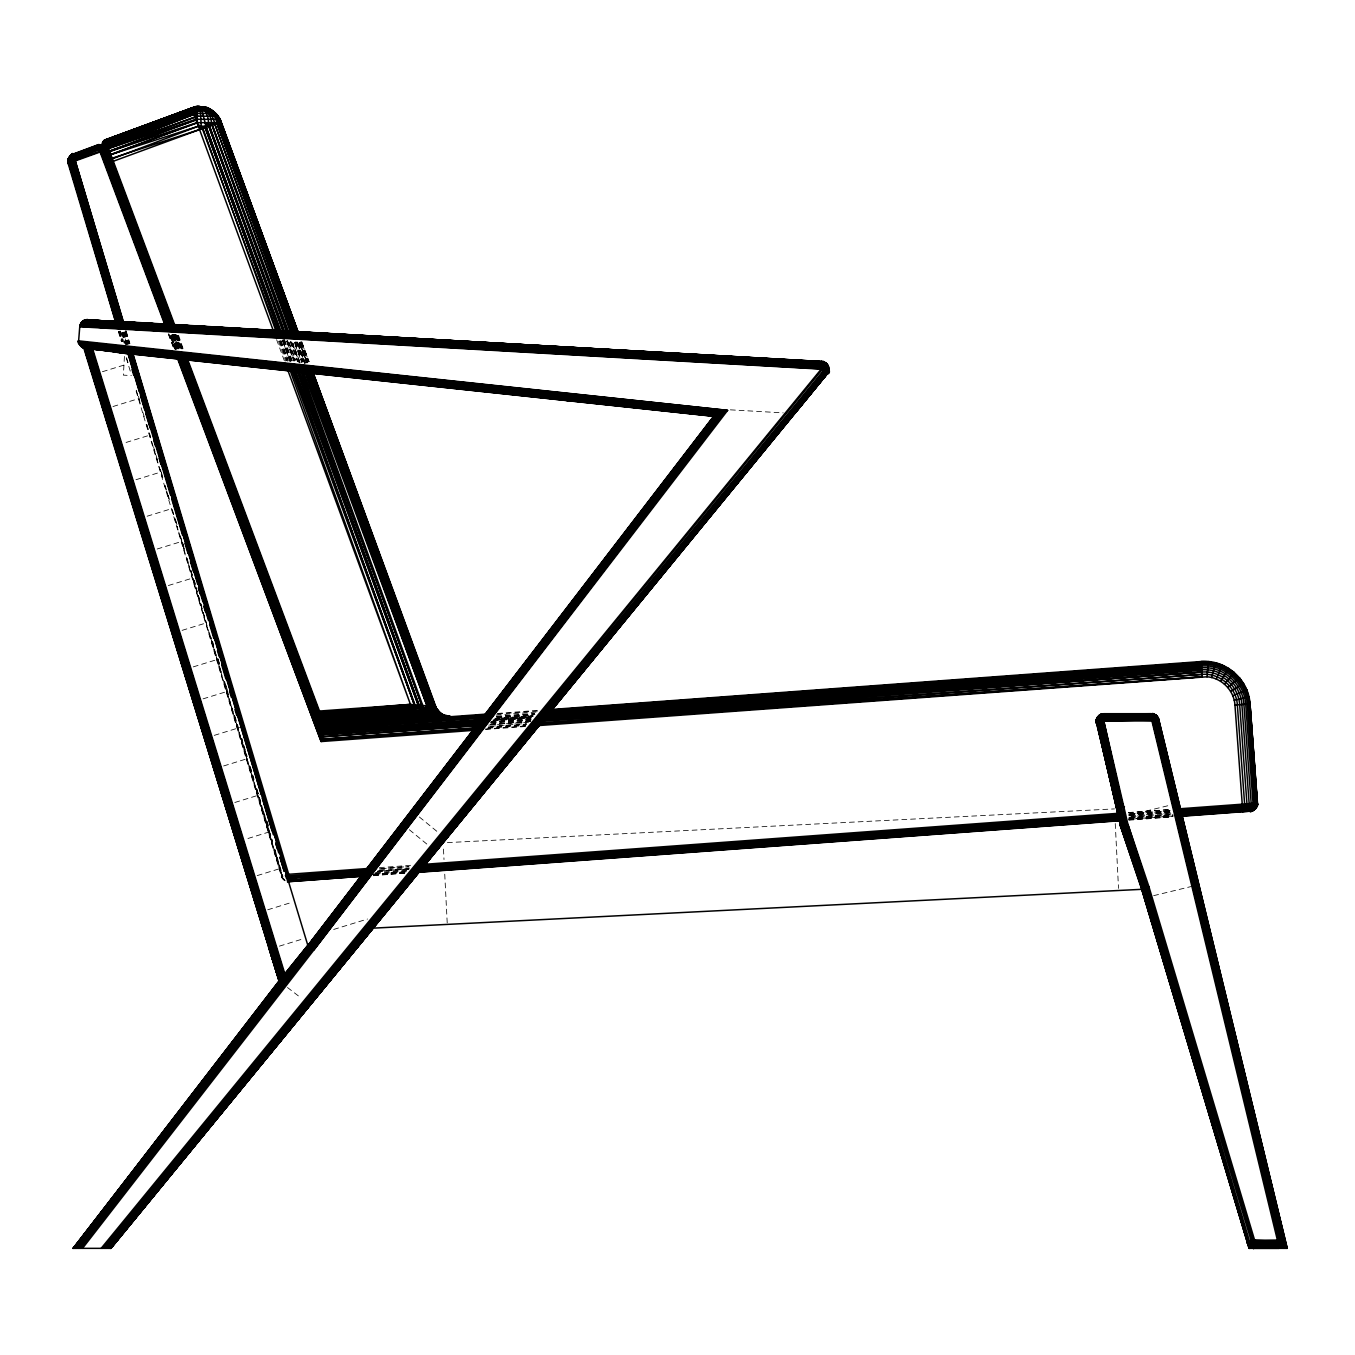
<?xml version="1.0" encoding="UTF-8"?>
<svg xmlns="http://www.w3.org/2000/svg" width="1355" height="1355" viewBox="0 0 1355 1355"><rect width="100%" height="100%" fill="white"/><g stroke="black" fill="none" stroke-linecap="round" stroke-linejoin="round"><path stroke-width="0.75" stroke-dasharray="5 3.75" d="M124.44 356.416L123.373 375.132L131.367 375.589M125.151 343.933L125.981 329.384M224.185 681.751L281.857 876.736L282.805 876.075L274.963 849.721M282.518 877.278L186.804 558.328M281.874 877.684L281.4 876.499L283.009 876.736M102.387 371.727L123.949 365.105M112.956 406.534L138.091 398.81M126.066 442.458L149.169 435.362M135.94 479.721L160.144 472.268M147.119 516.221L171.238 508.803M157.163 549.012L181.197 541.627M168.342 585.529L192.275 578.179M182.078 630.363L205.892 623.046M193.274 666.88L218.951 658.987M203.064 698.858L226.675 691.592M214.242 735.375L239.716 727.533M223.626 765.965L247.05 758.749M234.805 802.482L260.075 794.707M247.948 838.491L269.255 831.936M257.196 875.601L280.333 868.487M267.68 909.798L290.715 902.701M279.384 946.146L303.605 938.693M333.686 929.445L367.527 919.029M1128.884 815.219L1169.077 805.463M1153.664 895.655L1191.502 886.458M485.53 728.99L525.571 725.941M496.963 717.405L534.92 714.542M495.117 718.827L533.057 715.982M533.091 716.287L495.134 719.149L530.991 716.541M490.967 721.741L531.024 718.692M490.798 723.926L530.872 720.877M490.493 726.263L526.401 723.468M379.502 868.707L409.041 866.506L379.468 868.826M1128.342 812.712L1170.517 809.545M379.552 869.876L409.125 867.81M1170.212 810.764L1128.054 813.915L1170.601 810.646M409.091 868.792L377.486 871.146L409.21 868.911M1129.833 814.931L1169.873 811.95M497.387 713.475L537.41 710.342M497.556 714.017L537.579 711.07M496.15 715.034L536.258 712.086M496.54 716.27L534.514 713.475M496.98 717.71L532.837 715.084M497.014 717.811L532.854 715.169M495.168 719.505L531.008 716.88M493.085 719.928L531.024 717.134M493.118 720.555L531.075 717.727M490.984 722.13L531.058 719.183M490.967 722.486L531.041 719.522M490.815 724.349L530.906 721.402M490.798 724.485L528.789 721.69M488.41 726.873L526.418 724.061M485.564 729.464L525.621 726.5M379.417 867.623L411.073 865.303M1128.325 812.56L1170.517 809.46M1128.342 814.101L1170.517 810.951M1129.833 814.795L1170.686 811.814M377.605 871.214L407.144 869.046M1128.901 815.778L1171.11 812.661M1130.697 815.862L1170.771 812.915M375.538 872.417L407.194 870.096M375.657 873.264L407.245 870.892M1170.991 813.982L1128.783 816.879M1129.24 817.37L1169.822 814.558M1128.715 817.946L1173.024 814.694M373.489 874.195L407.228 871.688M1130.375 817.895L1172.549 814.762M373.607 874.246L407.296 871.773L373.54 874.314M1128.783 818.725L1173.074 815.473M1173.04 816.032L1128.732 819.267L1173.125 816.133M373.59 874.907L405.179 872.637M373.574 875.347L405.264 873.01M1128.851 819.809L1172.634 816.591M373.574 875.72L405.314 873.043M1128.884 820.182L1172.431 816.98M496.557 716.575L534.548 713.848M494.914 718.319L532.888 715.592M493.135 720.792L531.109 718.031M491.001 722.825L531.092 719.962M487.885 728.228L525.808 725.501M377.588 871.333L409.244 869.046M491.018 722.554L531.092 719.708M488.732 725.094L528.84 722.096M488.02 727.533L526.468 724.62M447.387 842.607L1114.504 808.901M730.362 409.837L783.19 412.868M284.669 879.514L283.195 879.598L281.4 876.499L282.653 877.769M284.821 880.056L281.4 876.499L284.093 880.344M284.94 880.479L281.4 876.499L282.789 878.209M285.041 880.784L281.806 877.566L135.94 390.375M287.463 987.49L300.861 997.822M419.356 816.997L437.123 831.547M409.379 829.768L428.485 845.418M281.4 876.499L282.907 878.616L224.015 681.802M178.555 335.278L183.298 349.285M177.573 336.023L182.79 349.895M178.013 335.871L183.213 349.742M177.285 335.684L182.468 349.505M177.251 335.769L182.027 349.827M175.625 334.55L180.842 348.421M176.014 334.397L181.214 348.269M174.981 334.448L180.181 348.303M176.065 336.294L180.52 348.167M174.626 334.939L179.842 348.811M174.388 334.431L180.13 348.692M174.372 334.651L179.571 348.506M174.118 335.007L179.148 349.014M178.826 348.98L173.728 334.804L179.097 348.591M173.152 334.38L179.114 349.895M173.017 334.854L177.979 348.896M172.542 334.651L177.42 348.608M172.204 335.041L177.065 349.116M171.577 335.007L176.387 348.98M171.153 335.312L176.353 349.167M175.913 349.556L171.12 335.532L176.319 349.404M175.134 349.539L170.391 335.481L175.557 349.471M168.664 334.245L173.863 348.116M168.342 334.041L174.287 349.878M177.708 335.617L182.891 349.454M177.183 336.226L181.621 348.116M176.489 335.972L181.672 349.827M176.455 336.159L180.909 348.032M175.286 334.685L180.469 348.574M174.676 334.55L179.859 348.404M174.355 334.922L179.554 348.862M173.271 334.465L178.386 348.675M172.763 334.583L177.945 348.421M177.708 348.76L172.508 334.905L177.691 348.879M171.916 334.871L176.743 349.031M171.509 335.396L176.692 349.268M170.815 335.312L175.998 349.167M170.307 335.888L175.489 349.759M168.816 333.872L174.727 349.709M307.195 362.107L299.878 342.307L307.094 362.09M295.271 341.816L302.588 361.616M300.166 362.869L292.832 343.052L300.116 362.869M289.174 342.341L295.763 360.193M279.994 341.358L287.345 361.209M301.606 341.867L308.94 361.7L301.504 341.867M300.844 342.019L308.618 361.666M299.76 343.018L307.06 362.869M305.197 363.174L297.135 341.358L304.96 363.174M291.935 343.069L299.218 362.886M287.497 340.461L294.797 360.295M284.499 339.682L292.545 361.531M283.483 339.885L291.545 361.717M280.807 340.291L288.09 360.091M301.792 341.816L309.092 361.65M300.624 342.002L307.89 361.819M299.591 343.001L306.874 362.852L299.201 343.052M294.899 342.493L302.182 362.361M292.172 342.984L299.438 362.801M288.649 342.29L295.204 360.142M284.16 339.648L292.172 361.497M280.925 341.003L288.225 360.887M276.623 339.665L284.618 361.48M300.607 342.73L307.856 362.598M300.387 342.696L307.636 362.581M298.761 343.018L306.01 362.869M294.442 342.459L301.691 362.327L294.391 342.459M291.037 341.68L298.049 361.65M290.732 341.765L297.981 361.633M286.938 341.07L294.171 360.972L286.769 341.104M290.207 361.599L282.28 339.783L290.139 361.599M296.237 342.002L303.452 361.904M290.224 341.714L297.423 361.582M287.26 340.952L294.475 360.853M286.515 341.037L293.713 360.921M282.331 340.495L289.547 360.396M278.537 341.223L285.753 361.057M282.958 339.529L290.834 361.379M279.469 340.867L286.633 360.735M282.196 876.245L274.913 849.737M125.422 331.721L129.081 343.882M122.221 332.686L125.879 344.831M126.286 331.467L129.928 343.628M125.168 331.806L128.793 343.967M124.033 332.144L127.675 344.289M122.966 332.466L126.608 344.61M121.984 332.754L125.033 342.883M124.152 343.137L120.341 331.043M267.172 821.164L269.594 829.26M119.765 331.213L122.797 341.341M194.307 580.346L196.746 588.443M212.498 641.118L213.717 645.166M217.952 659.343L220.374 667.439M224.608 681.633L228.86 695.793M234.906 716.05L238.565 728.211M241.58 738.34L247.05 756.564L241.732 738.289M250.065 766.693L254.317 780.87M256.739 788.983L272.507 841.641L270.119 833.511M119.172 331.399L122.204 341.528L119.054 331.416M162.803 477.231L160.381 469.135L162.6 477.282M168.257 495.456L169.477 499.504M175.523 519.761L177.962 527.857M180.367 535.97L184.619 550.147M187.041 558.243L188.26 562.291M190.682 570.404L206.434 623.063M209.466 633.192L221.593 673.706L210.889 637.189M118.732 331.518L121.764 341.646M126.608 357.856L128.42 363.936M136.296 390.257L140.547 404.451M142.969 412.547L144.172 416.595M146.611 424.691L162.363 477.366M164.785 485.463L169.629 501.672M172.051 509.768L178.115 530.025M178.725 532.041L282.433 878.633M118.359 331.636L121.493 341.731M126.252 357.957L130.571 372.117M126.032 331.552L129.657 343.696M124.897 331.89L128.505 344.051M123.779 332.212L127.404 344.373M122.729 332.534L126.371 344.695M121.781 332.822L124.812 342.95M218.189 659.275L220.001 665.356M226.031 685.613L227.233 689.661M250.201 766.659L253.808 778.82M256.84 788.949L261.058 803.125M263.48 811.239L269.526 831.496M119.63 331.264L122.644 341.392M182.485 541.966L184.89 550.062M190.936 570.32L201.827 606.786M138.413 396.253L140.835 404.349M146.882 424.606L150.507 436.767M153.538 446.896L157.773 461.073M165.022 485.395L166.242 489.443M166.834 491.475L169.256 499.572M172.288 509.7L177.725 527.925M180.147 536.038L184.382 550.215M1115.25 823.552L1118.519 888.406M443.475 849.094L444 859.544M444.745 874.195L447.286 924.398M531.075 717.54L493.118 720.369L531.075 717.608M304.638 363.14L296.694 341.325L304.587 363.14"/><path stroke-width="1.5" d="M104.013 140.48L103.048 147.001L103.031 141.547M1249.937 1248.345L1142.451 888.914L1121.584 826.33L1096.889 718.218L1096.246 721.893L1096.432 723.13L1098.329 720.487L1103.766 718.319L1158.491 718.506L1156.205 715.406L1152.665 713.814L1103.834 713.814L1103.766 720.962L1126.666 824.788L1146.652 887.373L1252.393 1241.011L1284.947 1242.535L1285.15 1240.062L1284.947 1242.569L1284.963 1238.893L1278.697 1240.028L1277.528 1248.345L1254.747 1248.345C1247.074 1248.192 1245.16 1239.571 1254.662 1240.316L1278.612 1240.045L1152.478 720.674L1151.953 714.678L1151.411 713.695L1103.851 713.695C1095.28 713.746 1092.401 728.228 1103.766 720.962L1156.882 719.742L1157.119 718.506L1154.409 714.678L1151.411 713.695L1103.834 714.136C1095.06 715.508 1091.927 727.296 1103.766 719.64L1151.327 718.506C1148.617 710.376 1158.593 714.881 1158.728 719.505C1154.545 714.153 1150.056 709.207 1153.613 720.42L1279.814 1240.028L1277.985 1248.226L1254.781 1248.243C1250.123 1247.091 1254.595 1249.581 1254.849 1247.447L1277.63 1247.447C1280.221 1250.258 1287.402 1243.162 1284.574 1238.86L1283.236 1244.855L1278.73 1248.226L1252.24 1247.904L1280.018 1247.921L1283.947 1244.855L1285.031 1241.316L1253.511 1240.672L1147.753 887L1127.953 824.45L1103.766 720.962L1151.31 720.962C1160.456 721.741 1146.991 709.817 1155.07 714.627M313.157 373.59L436.107 708.496L437.072 714.932L420.982 668.98M1181.475 815.473L1253.68 810.171C1258.236 806.682 1258.405 799.653 1255.645 808.613C1241.265 816.659 1260.607 808.207 1257.474 803.058L1249.987 703.889C1248.785 679.38 1225.53 659.258 1201.123 661.528L552.163 709.444M121.882 321.745L74.254 161.668L74.559 159.111L99.271 149.846C104.775 148.796 103.912 151.269 107.384 146.137L193.646 113.481L107.181 145.866L104.369 149.982L169.917 325.081M202.285 106.825C210.669 107.79 218.121 113.786 220.797 121.781L298.015 331.958L221.068 121.679C218.155 111.483 200.133 99.711 193.172 112.177L106.74 145.341C101.405 161.126 108.095 143.308 98.204 147.001L73.492 156.265L69.613 156.316L67.818 162.329L115.429 321.474M109.044 162.82L221.068 121.679C212.871 105.504 192.664 97.323 197.711 124.592L201.421 126.184L208.806 126.184L283.314 331.128M281.535 977.971L87.94 348.557L81.622 346.999L78.471 342.917L79.793 326.233L82.011 321.745L85.28 319.831L821.621 362.005L822.383 370.101L824.687 371.981L825.144 365.477L821.638 361.565L85.433 319.797M116.039 321.287L68.868 163.278C65.955 158.129 79.471 146.916 68.36 158.518C67.631 169.443 67.242 155.114 72.713 154.199L97.458 144.985C102.218 144.545 102.624 147.78 106.3 143.969L193.172 112.177L107.181 145.866L106.401 144.782L105.267 139.768L191.665 108.061C203.335 103.285 215.885 110.991 220.797 121.781L297.88 331.941M1102.784 714.204L1103.834 713.814L1100.243 714.61L1097.533 717.168L1096.432 723.13L1097.957 718.929L1103.275 716.27L1151.343 715.406M85.28 319.831L821.943 361.666L823.925 364.393L824.619 370.542C816.608 348.438 835.645 373.624 827.126 373.98L110.89 1248.345L827.041 373.912C830.598 367.645 828.904 363.885 821.655 361.514L85.28 319.831L821.604 362.344L826.33 363.462L828.667 367.933L79.793 326.233L828.854 369.238L826.042 363.445L821.655 361.514L822.925 361.7L821.604 361.565L821.215 369.136L101.168 1248.345M169.883 325.251L102.557 145.679L102.675 142.173L103.031 146.967L103.471 140.954M120.764 322.084L73.119 162.007L72.797 156.316L72.001 162.346L119.731 322.405M482.261 719.217L321.914 730.565L321.152 741.558L472.912 730.396M187.447 359.007L319.492 711.053L318.73 722.046L436.479 714.746M164.633 324.167L97.458 144.985C101.015 142.885 103.708 149.744 103.251 143.664L193.172 112.177L106.401 144.782L104.132 149.914L74.965 160.212L74.339 158.535L68.275 158.518M104.454 150.744L103.031 145.832L105.673 143.122L193.172 112.177L106.605 145.154C103.624 150.744 102.404 146.95 106.3 144.172L193.172 112.177L107.011 145.679C100.219 156.316 108.535 148.423 103.607 143.071L192.512 110.416C201.539 100.863 216.631 111.957 218.731 122.543L295.593 333.127M126.422 321.846L821.553 361.802L825.297 362.683L828.447 366.663L824.094 362.124L84.095 320.271L821.57 362.971C823.095 360.82 829.531 366.477 827.194 364.393L81.486 322.355M104.454 149.473C106.317 137.753 106.351 150.134 97.933 146.272L72.797 156.316L73.187 155.486L69.681 156.316M443.475 715.237L442.34 715.305L451.029 716.693L441.747 714.288L435.158 714.339L434.43 706.599L312.768 373.54M292.646 332.06L216.919 123.203C215.14 111.838 202.81 102.828 191.699 108.163L103.996 140.463L105.571 149.914L170.984 324.404M104.606 140.056L106.893 146.509L105.029 150.879L170.408 325.183M118.952 322.625L70.968 162.329L72.984 154.91L97.712 145.679C101.49 144.392 103.2 148.898 105.809 144.85L193.172 112.177L106.842 145.476C103.945 150.185 103.725 148.017 98.881 148.813L73.238 158.518M1102.564 718.675L1151.327 718.506L1277.443 1240.316C1274.259 1252.528 1285.726 1248.175 1284.862 1238.86L1285.15 1240.13L1278.697 1240.028L1279.814 1241.282M1242.806 811.797L1234.947 704.99C1234.066 690.423 1221.6 677.822 1207.034 676.789L1208.304 661.562M173.271 323.743L106.588 146.306L105.995 149.44L171.611 324.421M793.674 413.461L827.041 373.946L828.481 369.238M1179.036 810.036L1257.44 804.48L1249.987 703.889L1257.389 804.751L1255.391 779.548M104.132 149.05L106.334 144.494L193.172 112.177L105.961 145.222L103.488 148.169L106.486 144.951L193.172 112.177L106.317 144.341C102.861 148.051 101.981 144.697 97.56 145.256L72.323 154.69L69.647 158.518L69.274 162.329L116.598 321.118L69.461 163.091M105.029 150.879L104.911 147.322L106.537 145.053L104.013 148.711M104.691 149.253L170.967 324.641M826.431 373.506C828.566 375.284 829.311 364.986 828.396 371.744L824.467 371.795L824.619 370.542L823.891 371.338L105.656 1248.345M103.607 143.071L103.573 148.373L99.22 147.627L73.407 157.366L68.851 157.366M1283.981 1242.569L1284.574 1238.86M105.267 150.388L106.74 145.341L104.911 148.745M195.34 109.196L105.199 141.665L103.183 147.356L102.421 142.834M108.078 160.432L198.321 126.218L201.421 126.184L277.284 331.077M105.69 144.324L103.166 147.305L106.317 144.341M1284.709 1241.316L1284.117 1243.755M103.861 148.237L106.334 144.494L103.776 146.831M1284.167 1240.062L1284.896 1239.046M165.107 323.981L98.119 144.714L100.964 145.036L103.031 146.967L103.691 144.24L104.606 148.965M98.153 144.799C101.744 145.137 104.979 146.797 102.675 146.442L103.522 144.934L102.777 145.646M1253.511 1240.672L1254.747 1248.345L1254.662 1240.316L1148.905 886.627L1127.953 824.45L1120.72 826.702L1141.706 889.32L1249.056 1248.345L1287.25 1248.345L1158.728 719.505L1156.205 715.406L1151.411 713.695L1153.579 714.678L1155.527 718.506L1281.83 1239.334C1284.235 1242.095 1277.799 1250.411 1278.256 1247.413M105.571 149.914L106.029 146.797L172.356 324.116M311.26 372.523L432.906 706.446L431.178 713.086L318.391 720.454L182.806 358.482L318.425 720.843L432.482 713.509L318.679 721.91L435.158 714.339L318.679 721.91M290.089 330.535L214.768 123.999C213.209 116.242 207.891 105.91 198.66 106.943L194.883 116.852L198.016 116.208L106.486 149.016L172.017 324.268M103.708 148.779L104.606 142.055M1257.474 804.26L1255.983 808.19L1252.748 810.697L1181.594 815.93M821.621 361.887L822.756 361.666C823.569 360.311 830.988 368.272 827.075 372.981C829.412 371.761 824.331 358.025 822.434 362.649L84.095 320.271M449.013 716.71L443.254 716.101L320.051 725.569L450.351 716.744L445.168 716.592L440.155 713.103L433.515 713.187L430.653 708.14L430.839 706.26L435.04 713.17L434.481 714.136L433.515 713.187L434.176 708.36L311.498 372.54M1211.76 677.568L1215.401 662.731M1256.966 806.445L1257.271 805.446L1181.238 811.035M107.672 148.271L107.181 145.866M1103.783 716.27L1098.126 719.657L1096.432 723.13L1097.669 717.777L1102.902 714.712L1155.138 714.678L1157.068 716.304L1103.783 716.27L1151.343 716.304L1103.529 717.269L1151.327 717.337L1102.293 717.574M826.973 371.27L828.396 371.744L827.126 373.98L825.415 371.795M827.888 370.355L827.126 373.98L828.007 371.795M828.362 370.44L827.515 372.761M107.062 148.627L107.418 146.188L195.56 113.447L215.614 113.447M828.278 371.795L828.735 370.491L822.925 370.542L823.569 369.238L822.383 370.101L821.215 369.136L79.742 326.741M102.726 146.594L103.353 145.934M68.004 159.755L68.36 158.518L67.902 159.755L74.271 159.755M110.128 1248.345L825.991 373.048C831.377 368.069 817.167 357.5 825.314 363.445M103.844 145.798L103.116 147.593M164.412 1181.441L110.449 1248.345L827.482 372.981L109.975 1248.345M1248.497 1243.551C1246.583 1251.359 1272.21 1245.872 1277.511 1247.921L1282.203 1246.736L1284.828 1242.569L1283.168 1245.855L1249.191 1245.939C1246.227 1242.145 1249.175 1238.826 1245.516 1232.898M827.092 372.981L110.704 1248.345M1284.506 1243.805L1284.93 1242.62M103.099 147.136L102.946 147.17M1253.172 1247.464L1254.595 1248.328L1251.749 1246.769L1250.258 1243.89L1144.619 888.067L1124.599 825.381L1145.602 887.728L1251.342 1241.349L1277.443 1241.553L1254.662 1241.553M102.929 146.713L103.132 143.376L105.741 141.056L192.512 110.416L106.08 142.156L105.656 144.121L106.249 142.936M106.401 146.882L106.842 145.476M1245.16 811.628L1246.651 809.274L1246.956 803.837L1239.656 704.651C1238.622 685.816 1220.669 670.318 1201.885 672.063L541.644 718.946M822.4 369.238L102.726 1248.345M1216.316 679.075L1222.227 664.983M1124.464 806.75L1123.176 807.055L1103.156 721.114L1103.766 719.64L1153.613 720.42M195.56 113.447L193.375 112.736L194.121 111.093L212.904 111.093M828.396 371.744L827.126 373.98M1283.862 1244.855L1284.455 1243.738L1254.662 1243.89L1283.947 1244.855L1278.781 1248.226L1254.815 1247.938M1096.957 718.455L1099.261 715.355L1102.716 713.899L1103.766 718.319L1102.851 719.878M1103.275 716.27L1103.8 715.372L1151.36 714.678L1103.817 714.627L1151.377 714.136M1251.681 1246.075L1250.648 1245.821L1252.206 1247.836L1247.43 1242.891L1250.055 1246.549L1254.747 1248.345L1251.19 1246.769L1249.412 1243.89L1143.772 888.389L1123.617 825.669L1144.619 888.067L1141.706 889.32L374.658 928.073L374.048 926.075M1220.584 681.277L1228.629 668.286M1246.261 811.543L1248.548 809.138L1249.158 803.684L1241.858 704.481C1240.774 684.478 1221.685 667.998 1201.733 669.844L545.828 716.558M102.641 145.934L102.794 142.461L105.385 140.09L191.699 108.163C202.064 102.218 210.906 112.939 211.499 122.661L209.314 125.998L283.652 330.993M1252.088 1241.485L1250.919 1241.502C1253.002 1249.107 1255.12 1253.104 1252.393 1241.011M1278.849 1247.413C1275.648 1249.767 1283.083 1246.99 1283.1 1244.872M184.026 360.379L318.357 718.489L427.011 711.527L430.653 708.14L435.649 708.462L440.68 714.322M824.433 363.801C825.246 361.26 827.532 365.189 824.788 363.292M1283.558 1244.872C1283.304 1247.294 1275.021 1249.649 1279.408 1247.413M80.995 1248.345L312.886 949.313L723.214 412.276L78.573 343.221M74.694 1248.345L308.974 946.23L716.05 415.341L81.622 346.999L93.461 349.268L714.864 415.85L308.11 945.553L73.119 1248.345L279.079 981.02L307.89 945.384L713.475 416.442L727.635 410.362L78.099 340.799M308.11 945.553L714 416.222L113.193 351.86M716.05 415.341L82.536 347.49L84.383 348.066L279.079 981.02L73.593 1248.345L308.483 945.841L714.39 416.053L93.461 349.268M308.483 945.841L714.864 415.85M79.522 1248.345L311.972 948.585L723.214 412.276L78.98 344.136L721.131 413.156L311.091 947.907L78.133 1248.345M312.886 949.313L725.433 411.31L78.234 342.019M73.339 1248.345L279.367 981.257M75.677 1248.345L309.584 946.705L717.506 414.715L80.589 346.203M76.829 1248.345L310.295 947.28L719.217 413.986L79.691 345.237L721.131 413.156M82.503 1248.345L313.818 950.041L727.635 410.362L78.167 341.646M307.568 371.067L430.653 708.14L416.612 707.124L418.204 705.091L298.032 372.862M68.157 163.498L67.818 162.329L72.001 162.346L73.085 161.042M813.017 389.258L810.442 392.476L813 389.241M279.096 981.003L268.578 946.874L279.147 980.935L307.822 945.333L128.725 353.909L82.791 347.591M823.857 376.707L804.379 400.69L822.519 378.282M82.536 347.49L84.738 348.133L279.52 980.478L85.314 348.201M148.389 1200.953L151.049 1197.685M160.381 1186.252L163.04 1182.983M167.038 1178.071L169.714 1174.819L167.072 1178.189M172.373 1171.55L176.37 1166.638M179.046 1163.369L189.7 1150.31M264.361 1058.797L267.02 1055.528M794.47 413.512L827.854 372.913L794.843 413.394M104.233 1248.345L823.535 370.542M106.977 1248.345L824.687 371.981M108.163 1248.345L826.279 371.795L825.246 372.439M172.407 1171.652L176.421 1166.757M179.08 1163.505L201.404 1136.981M204.08 1133.695L268.442 1054.19M271.119 1050.938L277.775 1042.774M289.682 1028.885L292.358 1025.616M301.708 1014.15L304.384 1010.881M308.398 1005.969L311.074 1002.683M313.75 999.414L317.764 994.502M320.441 991.233L329.807 979.767M160.686 1186.099L163.379 1182.83M172.763 1171.364L175.439 1168.095M179.47 1163.183L182.146 1159.897M184.839 1156.628L188.853 1151.716M191.546 1148.447L200.93 1136.981M203.606 1133.695L238.48 1091.114M289.445 1028.885L292.121 1025.616M301.521 1014.15L304.197 1010.881M308.229 1005.969L310.905 1002.683M313.581 999.414L317.612 994.502M320.288 991.233L329.671 979.767M369.915 930.631L332.365 976.481L371.27 928.988L344.526 961.559M798.163 406.974L800.805 403.739M233.246 1096.618L235.922 1093.35M337.666 969.35L340.342 966.098M344.356 961.203L347.032 957.934M349.709 954.682L353.723 949.787M356.416 946.518L360.43 941.623M148.034 1201.089L150.71 1197.82M154.707 1192.942L157.383 1189.673M160.059 1186.421L164.074 1181.526M166.75 1178.274L170.747 1173.379M233.585 1096.805L236.261 1093.553M240.258 1088.658L242.935 1085.406M246.949 1080.511L249.625 1077.259M252.301 1073.99L256.298 1069.112M258.974 1065.843L272.338 1049.549M325.81 984.374L328.486 981.122M332.5 976.227L335.176 972.975M337.852 969.706L341.85 964.828M455.026 827.007L457.719 823.738M467.085 812.289L469.779 809.02M473.793 804.125L476.469 800.856M479.145 797.587L483.176 792.675M485.852 789.406L552.84 707.683M553.094 707.395L574.283 681.531M578.297 676.636L580.973 673.367M583.666 670.098L587.68 665.186M590.357 661.918L593.236 658.411M595.726 655.38L599.74 650.485M602.416 647.216L684.258 547.369M688.171 542.61L690.948 539.205M694.861 534.429L697.639 531.041M700.23 527.891L704.244 522.996M706.92 519.727L794.013 413.478M374.2 926.6L110.449 1248.345L827.041 373.912L827.736 372.981L825.906 372.981L827.007 371.795M110.449 1248.345L170.713 1174.887M173.389 1171.618L177.403 1166.723M180.079 1163.454L374.251 926.752M1247.277 811.476L1250.275 809.003L1251.19 803.532L1243.907 704.329C1242.755 683.225 1222.633 665.864 1201.58 667.812L547.657 714.542M79.911 325.539L821.282 367.933L822.35 366.68L828.447 366.68L827.007 367.086M1141.706 889.32L1143.044 888.677L1122.753 825.94L1143.772 888.389L1123.21 825.788L1100.074 721.91L1124.26 825.483L1144.619 888.067L1148.905 886.627M1281.169 1246.719L1281.881 1245.872M74.965 160.212L73.119 162.007L121.002 322.016M1224.446 684.106L1234.422 672.537L1222.159 665.17L1215.367 662.917M105.792 144.087L106.181 142.461L192.579 110.585L193.833 109.196L105.673 140.869L191.953 108.874C203.233 98.644 212.938 122.763 206.197 127.133L201.302 107.79L199.558 106.655L193.291 107.79L105.385 140.09L196.712 106.943L199.558 106.655L200.133 107.79L201.438 128.877L198.321 126.218L110.805 154.589L106.994 157.519M1097.398 722.689L1120.754 826.686L1117.096 808.766L1119.687 807.902L1099.024 722.198L1122.313 826.076L1143.027 888.66L1248.768 1242.247C1246.21 1243.687 1251.19 1248.192 1253.578 1248.243L1249.92 1245.939L1248.175 1242.484M1188.674 1043.621L1249.547 1248.345L1142.028 889.1L1120.72 826.702L1096.856 722.893M824.467 371.795L825.618 370.542M72.56 155.419L70.596 155.419M1278.646 1240.028L1278.646 1241.282L1278.612 1240.045L1277.443 1241.282L1254.662 1240.316M298.811 372.794L419.627 707.395L422.082 709.461L427.011 705.904L305.315 372.252M70.968 162.329C66.497 162.99 75.236 152.251 71.646 154.69L72.73 154.267L75.389 161.33L123.254 321.338M1117.096 808.766L1096.297 722.147L1097.804 718.285L1103.817 714.661M319.848 725.044L442.543 716.151L440.578 715.372L319.848 725.044L322.117 731.327M73.119 159.755L74.339 158.535M205.113 126.184L202.911 128.335L275.895 330.942M360.938 875.821L288.192 880.598L362.937 874.263M1147.753 887L1126.784 824.755L1146.652 887.373L1125.666 825.076L1145.602 887.728L1125.429 825.144L1100.785 721.707C1100.667 713.611 1096.398 714.034 1099.718 721.995L1119.687 807.902L1123.176 807.055L1100.294 714.576M547.2 712.95L1201.445 665.999C1223.463 663.95 1244.517 682.124 1245.719 704.21L1253.019 803.396L1251.834 808.901L1248.192 811.408L1252.477 809.629L1254.578 804.48L1247.277 704.092C1246.024 681.175 1224.175 662.324 1201.326 664.441L547.183 712.544M1254.798 809.46L1181.509 814.846M1227.816 687.51L1239.486 677.652L1246.736 689.983L1250.191 703.872L1234.947 704.99M191.953 108.874L193.291 107.79L138.955 128.369M1282.423 1245.872L1283.151 1245.872C1272.785 1252.206 1283.134 1245.397 1280.831 1239.537L1154.697 720.183L1157.983 719.556L1157.712 718.506L1286.86 1248.345M550.215 710.139L1201.174 662.273C1225.174 660.054 1248.124 679.871 1249.429 703.923L1256.729 803.125L1255.001 808.664L1249.581 811.306L1254.222 808.715L1255.814 803.193L1248.514 703.99C1247.244 680.413 1224.751 661.02 1201.241 663.188L548.927 711.155M1281.83 1239.334L1279.814 1240.028M826.008 365.223L827.126 364.444M286.82 879.903L289.038 878.785L364.986 873.196M72.018 156.316L73.187 155.486M416.612 707.124L419.322 705.193L298.507 372.913M72.459 157.366L73.593 156.57M430.06 706.192L424.301 709.681L422.082 709.461M1279.916 1247.413L1277.528 1248.345L1282.084 1245.855L1283.541 1239.012L1157.119 718.506L1157.983 719.556M319.492 711.053L410.446 704.38L427.011 711.527L431.432 709.969L437.513 710.206L442.255 716.05L445.168 716.592L438.478 713.137L434.261 706.582L312.243 373.709M289.208 881.123L288.48 881.597L361.006 876.295L287.396 881.817L289.276 881.919L288.717 874.297L132.959 353.757M1279.984 1247.921L1282.152 1246.719L1254.679 1245.939M104.792 140.564L102.59 143.291L102.692 146.069M1102.902 714.712L1153.918 714.136L1158.728 719.505L1287.148 1248.345M1099.261 715.355L1101.463 714.085M1230.611 691.406L1243.67 683.496M72.323 154.69L72.984 154.91M1243.992 811.713L1244.618 804.006L1237.335 704.82C1236.37 687.239 1219.602 672.758 1202.071 674.384L541.492 721.334M193.375 112.736L196.221 111.093M1280.356 1247.413L1277.528 1248.345L1281.491 1245.855L1282.711 1239.164L1156.391 718.506L1154.02 714.678L1151.411 713.695M72.018 154.69L72.747 154.301M1253.798 810.138L1252.748 810.697L1253.527 810.324M217.901 116.208L194.985 116.208L193.968 114.362L107.977 147.136C105.555 146.967 104.64 152.675 104.335 150.473L68.072 163.515M191.749 108.332L196.001 106.943L206.57 107.79L192.529 107.79L105.385 140.09L191.665 108.061L198.694 106.672M105.673 140.869L194.73 107.79L105.741 141.056M821.537 363.462L82.994 320.915L821.52 363.75L821.418 365.477L827.922 365.477L827.922 368.035L827.651 366.68M71.781 154.69L72.73 154.233M104.132 145.188L103.285 145.425M186.16 359.515L318.984 713.695L415.121 706.446L418.204 705.091L295.813 371.422M1249.327 1248.345L1142.028 889.1L1121.059 826.533L1097.279 722.74M106.401 144.782L104.487 147.61L104.758 151.557M297.727 331.924L220.797 121.781L297.05 332.111L220.001 122.069L217.562 119.308L218.409 122.661L197.745 122.661L110.805 154.589L111.483 158.484M219.984 119.325L197.864 119.308L194.917 116.937L108.569 148.644L195.781 119.325L109.501 151.133L105.961 154.758M1246.736 689.983L1232.762 695.691M107.977 147.136L108.332 148L193.968 114.362M117.428 136.465L135.043 129.843M110.805 154.589L197.017 122.661L109.636 151.489L110.839 158.755M109.636 151.489L197.864 119.308M109.501 151.133L195.967 119.816L197.745 122.661M112.16 158.213L199.558 129.572M287.971 879.903L289.089 879.53L131.232 352.063M446.066 716.541L438.292 711.731L432.381 711.663L318.391 720.454L432.482 713.509M445.304 715.982L439.308 715.44L435.362 706.683L440.578 715.372L427.011 711.527M286.837 876.058L366.849 869.758M1144.399 897.908L1145.28 897.688L1148.295 907.782L1145.28 897.688M288.903 878.887L288.615 877.905L286.328 878.26M1234.219 700.264L1249.09 696.775M81.181 322.71L821.401 365.681L822.35 366.68L821.35 366.782L80.521 323.794L822.265 365.477M1155.696 719.979L1156.662 719.776M184.297 360.278L318.357 718.489L431.432 709.969L431.364 706.311L308.11 371.118M105.419 147.085L106.486 149.016M286.041 877.312L364.834 871.079M320.254 726.111L450.351 716.744M288.192 880.598L363.005 875.042M319.712 724.671L438.173 715.288L444.508 716.541L440.256 715.694L319.712 724.671L437.072 714.932L319.255 723.451M448.454 716.727L320.322 726.297L484.734 714.204M294.425 371.304L415.121 706.446L319.001 713.543L186.584 359.346M415.121 706.446L319.018 713.475L414.359 704.719L293.154 370.355M423.963 710.257L318.374 718.065L423.963 710.257L318.425 717.388L419.83 708.529L318.611 715.846L419.525 708.411L318.984 713.695L418.864 708.123L421.845 705.43L301.013 371.524M183.044 358.787L318.323 719.573L427.164 711.595L318.357 718.489M320.593 727.025L484.904 714.949M320.932 727.923L485.598 715.813M483.871 717.202L321.389 729.142L483.887 717.489M547.606 714L1201.445 665.999L547.623 714.085M482.532 720.691L322.27 732.479L482.566 721.063M545.794 716.05L1201.58 667.812L545.743 715.474M478.332 723.062L322.27 734.529L478.366 723.451M543.711 718.252L1201.733 669.844L545.862 716.998M322.016 736.764L478.163 725.281M541.458 720.623L1201.885 672.063L541.644 719.2M321.609 739.136L475.74 727.804M539.087 723.13L1202.071 674.384M538.257 725.586L1207.034 676.789M368.882 868.403L288.717 874.297L285.431 875.279L285.736 876.312M425.826 864.219L1117.773 813.339M1178.952 808.833L1257.288 803.075M423.81 865.557L1117.858 814.524M421.795 866.878L1120.06 815.541M364.901 872.18L288.615 877.905L288.801 875.499L287.633 874.619L132.671 353.841M419.762 868.148L1120.145 816.642M1181.323 812.136L1256.898 806.581M419.83 869.165L1120.212 817.658M1181.391 813.169L1256.356 807.648M1255.645 808.613L1181.458 814.067M419.898 870.062L1120.28 818.572M417.848 870.994L1120.331 819.352M1181.475 815.422L1187.793 814.965M1198.345 814.203L1204.68 813.728M1215.232 812.966L1223.667 812.356M1234.202 811.577L1242.654 810.968M1246.16 810.713L1247.769 810.595M1249.259 810.493L1251.698 810.307M1252.613 810.239L1251.732 809.562M417.899 871.621L1120.382 819.961M417.933 872.078L1120.416 820.419M417.95 872.366L1120.433 820.707M1181.628 816.303L1251.597 811.069M320.051 725.569L447.827 716.693M322.219 731.7L482.482 720.064M181.943 358.635L322.321 733.072L480.483 721.673M478.349 723.722L322.253 734.867L181.401 358.668M178.03 357.856L321.406 740.22L475.232 729.142M538.46 724.586L1202.241 676.772L1201.123 661.528L1208.287 661.765M427.164 711.595L318.306 719.336L184.009 360.684M478.196 725.687L321.999 736.934L180.791 358.601M475.774 728.211L321.575 739.373L179.69 359.058M539.138 723.722L1202.241 676.772M318.323 719.573L429.45 712.442L303.842 372.794M445.372 716.643L447.082 716.473M1103.072 715.423L1156.205 715.406M289.276 881.919L130.097 352.402M86.534 319.577L87.821 319.543M450.521 716.727L442.34 715.305M1277.443 1242.535L1247.752 1242.67M1277.46 1245.855L1254.679 1244.974L1277.46 1244.855L1248.412 1244.974L1247.43 1242.891L1250.953 1246.82M1250.817 1246.38L1247.515 1242.789L1250.123 1246.769L1277.63 1247.413L1254.849 1247.447M209.873 109.196L192.037 109.111M67.75 161.042L75.389 161.33L123.017 321.406M1157.915 717.337L1103.783 717.303L1151.327 717.303M1281.169 1247.413L1254.696 1246.769M72.865 1248.345L111.042 1248.345M1103.766 719.64L1151.31 719.742L1152.478 720.674M1254.662 1243.89L1277.46 1243.924L1247.803 1243.89L1247.498 1242.806L1249.717 1245.431M1254.679 1244.974L1277.46 1244.991M1103.766 718.319L1152.444 718.506M313.276 373.59L435.582 708.462L440.155 713.103M428.976 711.612L432.381 711.663M445.067 716.609L447.184 716.676M431.178 713.086L433.515 713.187M301.877 371.507L424.301 709.681L428.146 709.851M1253.392 1242.704L1277.443 1243.738M623.283 351.419L627.501 351.656M695.013 355.484L699.231 355.721M718.218 356.805L722.435 357.043M766.727 359.566L770.961 359.803M789.931 360.87L794.166 361.124M813.135 362.192L817.37 362.429M83.265 320.762L821.57 362.971M82.316 321.491L821.52 363.75L821.587 362.666M80.775 323.32L821.401 365.681M80.267 324.404L821.35 366.782M566.356 400.453L576.891 401.063M82.011 321.745L821.469 364.647M80.064 324.997L821.282 367.933M449.504 716.795L442.95 715.271L436.564 710.172M822.519 361.666L821.638 361.548L823.027 362.649M443.356 716.084L434.887 706.633L312.971 373.557M434.887 706.633L435.649 708.462M78.471 342.917L725.433 411.31L313.818 950.041L307.822 945.333M83.4 347.829L84.738 348.133L279.232 980.817M119.951 352.757L713.695 416.341M106.232 146.594L104.064 142.529M128.623 353.892L127.743 353.774M823.569 362.649L821.638 361.582L824.06 362.649M822.875 361.734L824.162 362.09M1152.631 713.814L1153.833 714.136M192.579 110.585L194.121 111.093M287.734 879.056L289.089 879.53M165.869 323.997L98.83 144.612L102.624 151.116L167.868 325.115L100.964 145.036L167.817 325.488M443 715.271L444.813 715.999M444.203 716.033L437.834 711.731M1153.647 719.742L1154.697 720.183M83.637 347.812L84.738 348.133L83.756 347.862L279.282 980.766M824.094 362.124L826.228 363.445L825.246 362.717M446.252 838.88L445.168 838.068M1248.649 1244.059L1247.43 1242.891M823.772 362.056L824.805 362.649M439.681 713.12L443.356 715.254L438.343 711.731L435.294 706.666L438.343 711.731M440.578 715.372L436.225 711.714L432.906 706.446L310.515 372.794M70.121 162.905L68.868 163.278L116.14 321.271M439.308 715.44L433.177 708.292L310.346 372.777M825.06 362.92L827.583 365.613M102.184 145.917L168.816 324.777M279.079 981.02L285.075 985.746M100.372 150.693L165.937 323.608L101.439 151.557M101.032 150.473L166.665 323.659M1249.276 1245.939L1252.308 1247.938L1248.514 1244.974M102.286 150.117L168.494 325.217M204.91 122.661L208.636 126.184M435.04 713.17L436.378 714.458M1250.919 1241.502L1252.172 1242.704M437.072 710.189L438.732 711.748L435.362 706.683M102.828 149.999L168.799 324.997M825.72 363.987L826.516 364.851M431.364 706.311L433.177 708.292M423.776 707.683L421.845 705.43L299.574 372.049M825.737 363.445L826.533 364.393M1097.499 717.117L1118.061 808.359L1096.483 719.437M70.934 161.042L119.934 322.338M433.464 706.497L435.006 708.411M104.826 148.457L104.216 146.73M826.906 364.393L827.583 365.477M1250.36 1241.688L1251.021 1242.704M826.042 364.393L826.618 365.477M1248.226 1243.89L1247.667 1242.704L1247.853 1243.992M436.479 708.513L313.428 373.54M436.395 708.513L435.582 706.7L410.413 704.363L319.238 712.374L186.939 359.634M105.436 147.475L105.995 149.44M1156.391 718.506L1156.882 719.742M218.917 119.308L296.965 332.788M174.846 325.386L108.332 148M112.601 161.482L173.559 323.981M110.246 162.363L171.255 324.556M184.653 360.159L318.577 716.202L185.347 359.905M184.974 360.04L318.577 716.202M184.314 359.973L318.391 717.625M170.662 324.76L109.806 162.532L170.645 325.014M102.269 144.257L103.031 146.967M182.078 358.245L322.253 732.157M102.252 146.086L169.29 324.963L104.183 150.524M181.435 358.381L322.287 734.122L181.638 358.313M181.113 358.889L322.219 735.206L181.401 358.787M180.469 358.736L322.067 736.392M180.029 359.312L321.88 737.628L180.401 359.16M100.778 151.811L165.412 324.167M177.251 357.788L321.152 741.558L177.691 357.618M111.33 161.956L172.034 324.116M185.364 359.702L318.645 715.66M109.45 162.668L170.205 324.861M182.095 358.567L322.321 733.072M103.928 150.625L169.07 324.692M103.573 150.761L168.799 325.098M167.122 325.42L101.676 150.269M178.454 357.686L321.406 740.22M373.015 540.289L375.2 546.234M382.517 566.017L384.701 571.962M392.018 591.762L394.203 597.707M401.52 617.507L403.722 623.436M411.022 643.235L414.681 653.144M420.541 668.98L424.2 678.872M428.587 690.745L433.702 704.617M288.446 331.145L211.499 122.661M228.013 143.867L231.654 153.776M237.481 169.629L241.122 179.538M246.22 193.409L250.59 205.299M255.689 219.171L261.515 235.025M267.341 250.878L270.983 260.787M276.081 274.659L280.451 286.532M285.549 300.404L291.376 316.257M295.017 326.165L296.474 330.129M313.937 377.689L319.763 393.543M323.405 403.451L330.688 423.268M332.873 429.213L340.156 449.03M343.797 458.938L349.624 474.792M353.265 484.7L360.549 504.517M362.733 510.462L370.017 530.262M372.202 536.207L379.485 556.024M381.67 561.969L388.953 581.786M391.138 587.731L409.346 637.273M411.53 643.219L418.797 663.035M412.276 647.182L414.461 653.11M421.761 672.91L423.963 678.855M431.263 698.655L433.448 704.583M294.255 333.432L216.783 122.661M218.731 122.543L295.949 333.059M293.764 333.398L216.952 123.186L214.344 122.661L212.193 124.931L287.175 331.823M214.768 123.999L290.529 330.586M305.824 372.303L428.214 706.006L307.06 371.846M284.279 330.383L208.331 122.661M281.23 331.704L206.197 127.133L280.079 331.602M291.867 370.813L414.359 704.719M273.71 331.738L191.665 108.061M288.259 371.389L410.446 704.38L290.207 370.66M220.001 122.069L296.762 332.771M279.401 331.839L205.13 127.522L278.724 330.535M293.815 371.524L414.935 704.786M211.82 125.067L286.633 331.772M208.806 126.184L282.924 331.094M1143.027 888.66L1122.008 826.194L1142.451 888.914L1249.801 1248.345M1142.451 888.914L1121.415 826.398L1142.028 889.1M92.733 349.184L284.855 973.839M91.954 349.082L284.313 974.516M90.531 348.896L283.331 975.736M89.176 348.709L282.399 976.887M86.839 348.404L280.773 978.92M86.347 348.337L280.434 979.326M85.924 348.286L280.129 979.716M85.196 348.184L279.52 980.478M1144.721 897.823L1202.41 1089.589M1204.832 1097.669L1214.537 1129.951M1215.757 1134L1226.682 1170.33M1227.901 1174.362L1230.933 1184.456L1211.709 1119.823M1233.372 1192.536L1241.858 1220.787L1231.932 1187.539M1153.478 923.856L1156.493 933.968M1165.622 964.506L1167.434 970.587M1181.882 1018.774L1183.694 1024.837M1194.111 1059.796L1195.94 1065.877M1217.146 1136.828L1218.975 1142.909M1229.273 1177.376L1231.102 1183.457M1240.181 1213.877L1242.01 1219.957M1161.574 952.209L1171.33 984.848L1161.54 952.413M1172.448 988.557L1183.457 1025.379M1184.524 1028.953L1187.691 1039.573M1189.961 1047.127L1199.819 1080.104M1200.835 1083.475L1210.726 1116.588M1242.857 1224.022L1250.123 1248.345M1141.774 889.236L1249.175 1248.345M74.254 161.668L122.136 321.677M129.03 352.723L261.142 794.267M262.362 798.332L272.05 830.734M277.504 848.958L275.692 842.895L278.791 852.989M128.047 353.011L170.476 494.795M171.679 498.843L182.603 535.31M185.025 543.406L188.057 553.534M190.479 561.631L193.511 571.759M198.355 587.968L200.167 594.049M203.809 606.193L205.621 612.274M70.053 162.329L117.479 320.864M132.028 369.475L133.857 375.555M115.7 321.389L68.648 162.329M1172.397 988.896L1187.454 1039.573M130.927 352.148L286.498 874.957M129.809 352.486L273.371 834.748M128.776 352.791L197.559 583.785M198.745 587.85L202.996 602.027M204.182 606.091L208.416 620.268M209.619 624.316L213.853 638.493M217.444 650.671L219.273 656.735M221.678 664.848L225.912 679.024M229.537 691.186L231.349 697.266M234.94 709.427L236.769 715.508M71.087 162.617L118.766 322.676M127.827 353.079L139.294 391.578M140.497 395.626L144.731 409.82M145.934 413.868L150.151 428.045M153.776 440.206L155.588 446.286M159.213 458.447L161.025 464.528M70.206 162.871L117.326 320.915M1158.152 718.506L1158.44 719.505M105.013 152.251L104.538 149.761M828.091 366.765L828.379 367.967M1158 719.556L1286.386 1248.345M1283.761 1240.13L1285.743 1248.345M1283.947 1244.229L1284.947 1248.345M1283.016 1244.246L1284.015 1248.345M1101.48 714.187L1103.156 721.114M1096.263 720.657L1120.958 826.584M1101.937 721.419L1121.923 807.343M1157.119 718.506L1283.676 1240.028M1117.197 808.681L1120.636 826.787M1284.1 1238.927L1284.303 1240.028L1283.541 1239.012L1281.966 1240.028M1284.862 1238.86L1285.048 1240.028M1254.036 770.893L1254.374 775.06M1255.408 787.628L1255.933 793.861M1249.937 710.223L1250.767 720.741M1251.427 729.142L1252.257 739.644M1252.748 745.944L1253.578 756.446M1254.069 762.746L1255.069 775.348M71.967 161.042L72.052 162.312M827.719 372.981L827.058 373.929L827.719 372.981M801.415 403.773L798.823 407.008L801.398 403.773M807.868 395.711L803.989 400.555L807.851 395.694M822.383 367.933L821.35 369.238L822.383 367.933M801.974 403.892L794.25 413.495L801.974 403.892M801.77 403.875L799.179 407.076L801.77 403.892M72.696 154.182L71.595 154.69L72.713 154.199M1277.443 1242.772L1254.662 1242.772L1277.443 1242.772M84.433 348.083L108.908 427.757L84.45 348.083M1159.219 944.316L1150.7 915.861L1159.135 944.316M284.177 871.248L279.943 857.071L284.228 871.231"/></g></svg>
